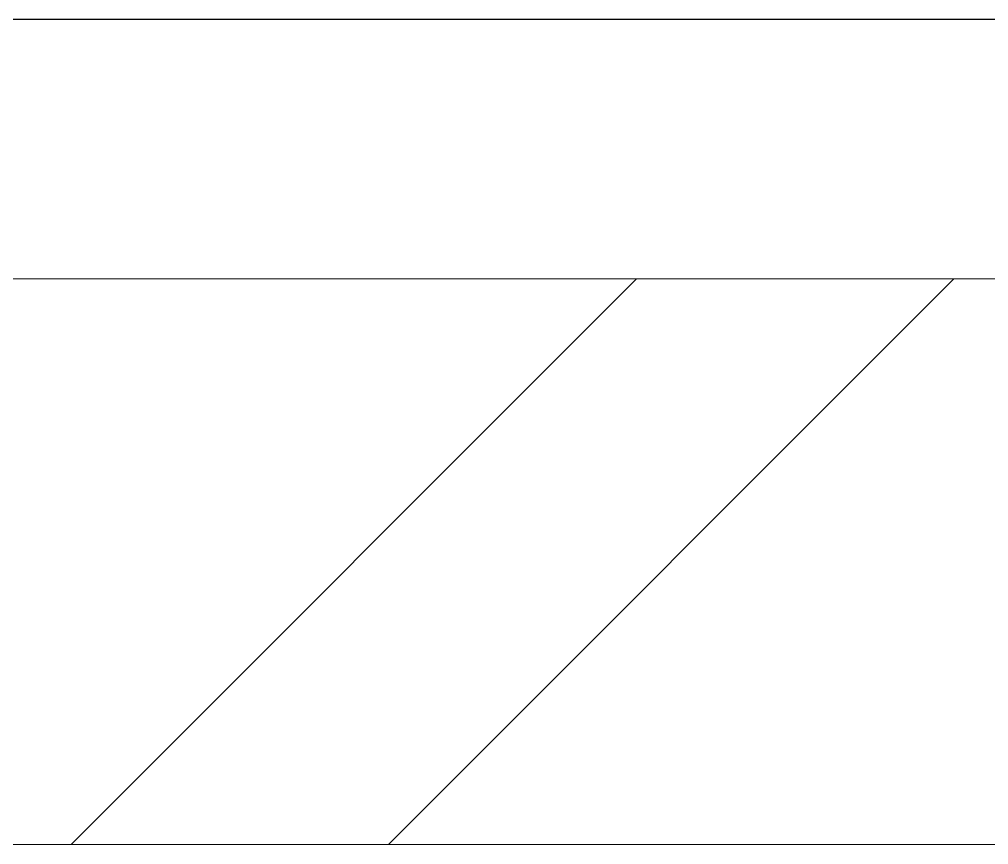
# Model space of a CAD drawing. Header units: inches. Extents: x -21163 to 11874, y -14995 to 6550.
# Drawn here: x -5245.3 to -5039.6, y -2439 to -2264 of the extents above; entities that cross this region are included whole.
import ezdxf

# ---------------------------------------------------------------- set-up
doc = ezdxf.new("R2010")
doc.units = ezdxf.units.IN
doc.header["$MEASUREMENT"] = 0
doc.linetypes.add('CONTI', pattern=[0])
doc.linetypes.add('GOST2.303 5', pattern=[24, 20, -1.5, 1, -1.5])
doc.layers.add('axis_dim', color=8, linetype='CONTI')
doc.layers.add('Wall2', color=8, linetype='Continuous', lineweight=5)

msp = doc.modelspace()

# ---------------------------------------------------------------- linework, layer by layer
at = {"layer": 'axis_dim', "linetype": 'GOST2.303 5', "lineweight": 25, "ltscale": 100}
msp.add_lwpolyline([(-3500.58, -2264), (-9250.59, -2264)], dxfattribs=at)
at = {"layer": 'Wall2', "ltscale": 100}
for points in [[(-5525.57, -2319), (-4925.59, -2319)], [(-5234.34, -2439), (-5114.34, -2319)], [(-5166.99, -2439), (-5046.99, -2319)], [(-4925.59, -2439), (-7975.59, -2439)]]:
    msp.add_lwpolyline(points, dxfattribs=at)

doc.saveas('drawing.dxf')
